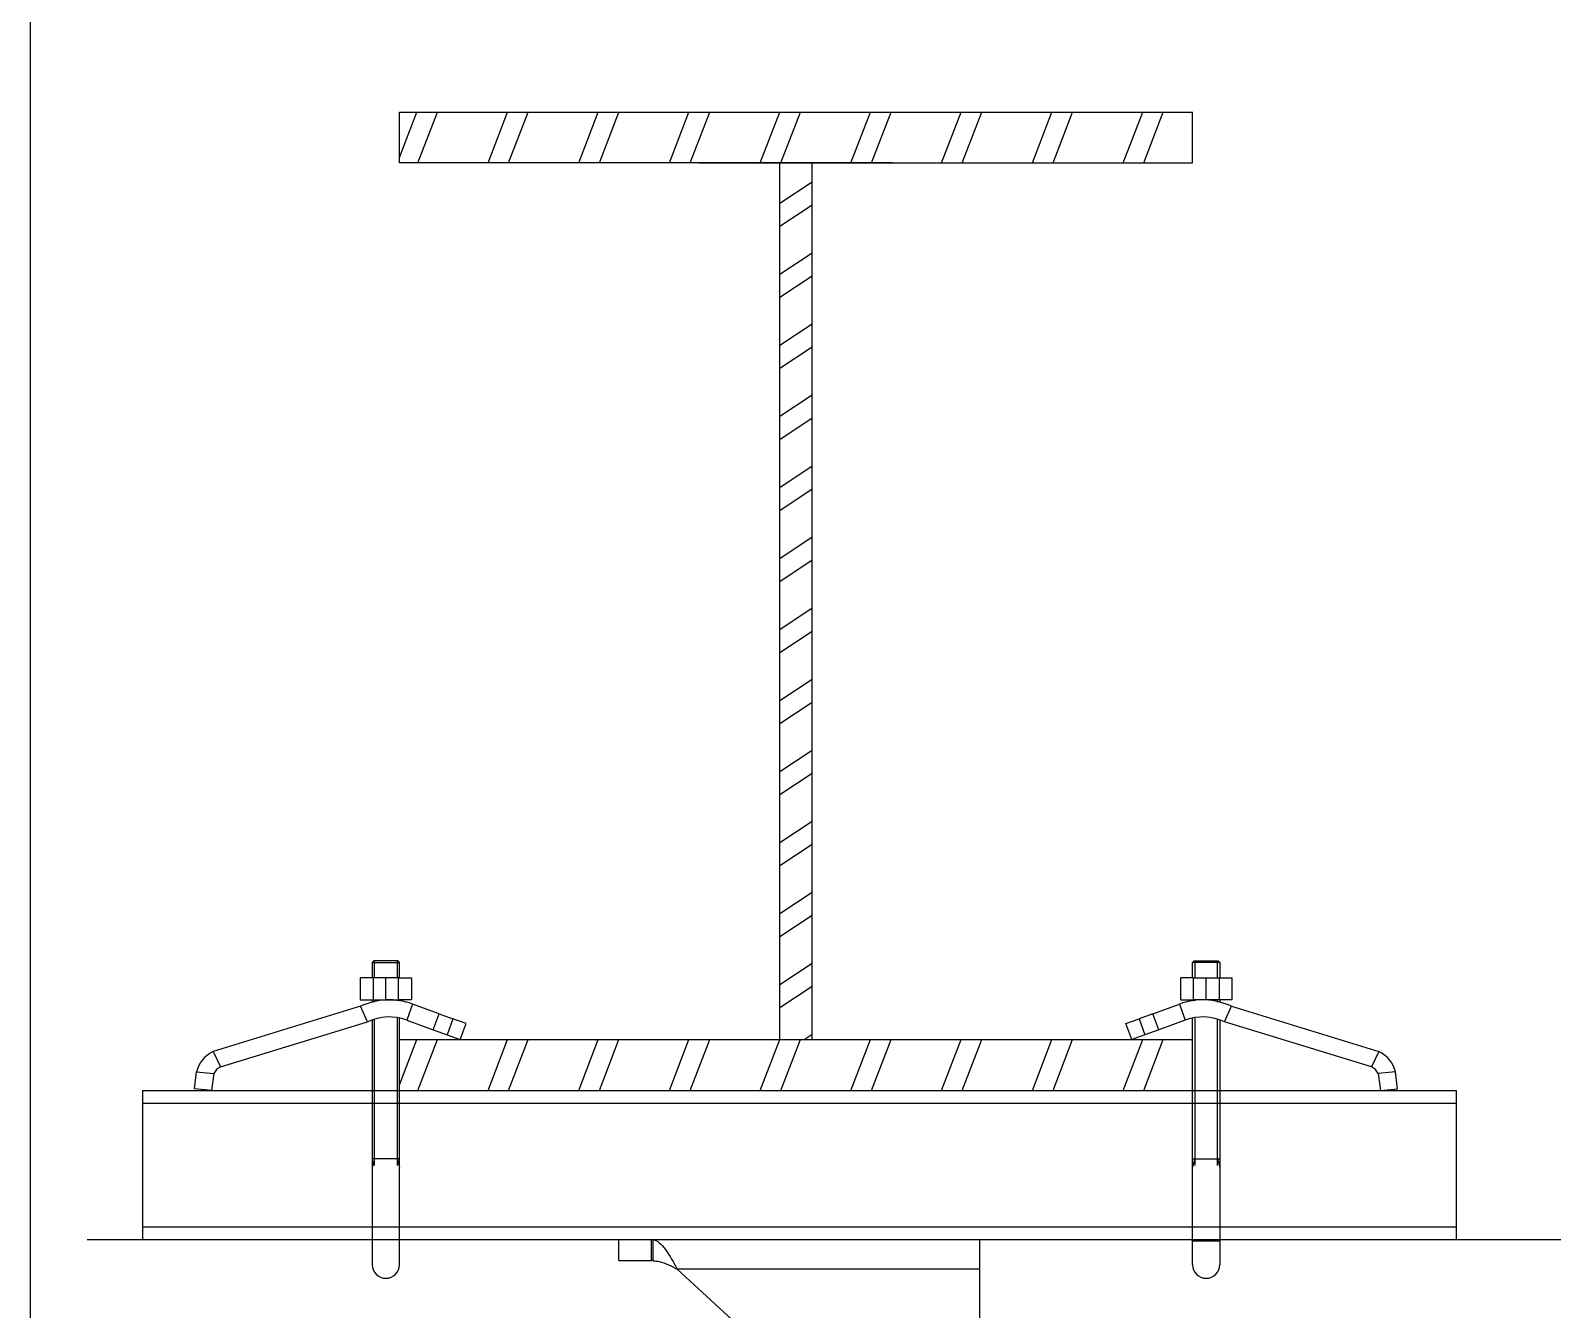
# Model space of a CAD drawing. Extents: x -1396510 to 1250330, y -1892470 to 1623980.
# Drawn here: x -1163304 to -1161598, y -61417 to -59983 of the extents above; entities that cross this region are included whole.
import ezdxf

# ---------------------------------------------------------------- set-up
doc = ezdxf.new("R2010")
doc.units = 0
doc.header["$LTSCALE"] = 1000
doc.header["$MEASUREMENT"] = 0
doc.layers.add('BZ', color=2, linetype='Continuous')
doc.layers.add('walraven', color=7, linetype='Continuous')

msp = doc.modelspace()

# ---------------------------------------------------------------- linework, layer by layer
for p, q in [((-1162890.7, -60125.4), (-1162871.2, -60074.7)), ((-1162890.7, -60074.7), (-1162001.5, -60074.7)), ((-1162890.7, -60131.7), (-1162890.7, -60074.7)), ((-1162870, -60131.7), (-1162848.1, -60074.7)), ((-1162791.4, -60131.7), (-1162769.5, -60074.7)), ((-1162768.3, -60131.7), (-1162746.3, -60074.7)), ((-1162689.7, -60131.7), (-1162667.8, -60074.7)), ((-1162666.5, -60131.7), (-1162644.6, -60074.7)), ((-1162588, -60131.7), (-1162566.1, -60074.7)), ((-1162564.8, -60131.7), (-1162542.9, -60074.7)), ((-1162486.3, -60131.7), (-1162464.3, -60074.7)), ((-1162463.1, -60131.7), (-1162441.2, -60074.7)), ((-1162384.5, -60131.7), (-1162362.6, -60074.7)), ((-1162361.4, -60131.7), (-1162339.5, -60074.7)), ((-1162282.8, -60131.7), (-1162260.9, -60074.7)), ((-1162259.7, -60131.7), (-1162237.7, -60074.7)), ((-1162181.1, -60131.7), (-1162159.2, -60074.7)), ((-1162157.9, -60131.7), (-1162136, -60074.7)), ((-1162079.4, -60131.7), (-1162057.4, -60074.7)), ((-1162056.2, -60131.7), (-1162034.3, -60074.7)), ((-1162001.5, -60131.7), (-1162001.5, -60074.7)), ((-1162464.3, -61114.1), (-1162464.3, -60131.7)), ((-1162427.9, -61114.1), (-1162427.9, -60131.7)), ((-1162464.3, -60176.8), (-1162427.9, -60152.7)), ((-1162464.3, -60202.6), (-1162427.9, -60178.5)), ((-1162464.3, -60256.4), (-1162427.9, -60232.3)), ((-1162464.3, -60282.2), (-1162427.9, -60258.1)), ((-1162464.3, -60336), (-1162427.9, -60311.9)), ((-1162464.3, -60361.8), (-1162427.9, -60337.8)), ((-1162464.3, -60415.6), (-1162427.9, -60391.5)), ((-1162464.3, -60441.4), (-1162427.9, -60417.4)), ((-1162464.3, -60495.2), (-1162427.9, -60471.1)), ((-1162464.3, -60521), (-1162427.9, -60497)), ((-1162464.3, -60574.8), (-1162427.9, -60550.7)), ((-1162464.3, -60600.7), (-1162427.9, -60576.6)), ((-1162464.3, -60654.4), (-1162427.9, -60630.4)), ((-1162464.3, -60680.3), (-1162427.9, -60656.2)), ((-1162464.3, -60734), (-1162427.9, -60710)), ((-1162464.3, -60759.9), (-1162427.9, -60735.8)), ((-1162464.3, -60813.6), (-1162427.9, -60789.6)), ((-1162464.3, -60839.5), (-1162427.9, -60815.4)), ((-1162464.3, -60893.2), (-1162427.9, -60869.2)), ((-1162464.3, -60919.1), (-1162427.9, -60895)), ((-1162464.3, -60972.9), (-1162427.9, -60948.8)), ((-1162464.3, -60998.7), (-1162427.9, -60974.6)), ((-1162464.3, -61052.5), (-1162427.9, -61028.4)), ((-1162464.3, -61078.3), (-1162427.9, -61054.2)), ((-1162890.7, -61114.1), (-1162001.5, -61114.1)), ((-1162890.7, -61164.8), (-1162871.2, -61114.1)), ((-1162870, -61171.1), (-1162848.1, -61114.1)), ((-1162791.4, -61171.1), (-1162769.5, -61114.1)), ((-1162768.3, -61171.1), (-1162746.3, -61114.1)), ((-1162689.7, -61171.1), (-1162667.8, -61114.1)), ((-1162666.5, -61171.1), (-1162644.6, -61114.1)), ((-1162588, -61171.1), (-1162566.1, -61114.1)), ((-1162564.8, -61171.1), (-1162542.9, -61114.1)), ((-1162486.3, -61171.1), (-1162464.3, -61114.1)), ((-1162463.1, -61171.1), (-1162441.2, -61114.1)), ((-1162437.1, -61114.1), (-1162427.9, -61108)), ((-1162384.5, -61171.1), (-1162362.6, -61114.1)), ((-1162361.4, -61171.1), (-1162339.5, -61114.1)), ((-1162282.8, -61171.1), (-1162260.9, -61114.1)), ((-1162259.7, -61171.1), (-1162237.7, -61114.1)), ((-1162181.1, -61171.1), (-1162159.2, -61114.1)), ((-1162157.9, -61171.1), (-1162136, -61114.1)), ((-1162079.4, -61171.1), (-1162057.4, -61114.1)), ((-1162056.2, -61171.1), (-1162034.3, -61114.1))]:
    msp.add_line(p, q)
at = {"linetype": 'Continuous'}
for p, q in [((-1163178.8, -61171.1), (-1161706, -61171.1)), ((-1163178.8, -61185.3), (-1161706, -61185.3)), ((-1163178.8, -61323.8), (-1161706, -61323.8)), ((-1163178.8, -61338), (-1161706, -61338)), ((-1162644.7, -61361.8), (-1162644.7, -61338)), ((-1162644.7, -61338), (-1162240.1, -61338)), ((-1162608.3, -61361.8), (-1162608.3, -61338)), ((-1162606.3, -61361.9), (-1162606.3, -61338.3)), ((-1162240.1, -61520.6), (-1162240.1, -61338)), ((-1162644.7, -61361.8), (-1162608.3, -61361.8)), ((-1162579.2, -61371.4), (-1162359.9, -61573.2)), ((-1162240.1, -61371.4), (-1162579.2, -61371.4))]:
    msp.add_line(p, q, dxfattribs=at)
at = {"color": 7}
for p, q in [((-1163178.8, -61171.1), (-1163178.8, -61338)), ((-1162890.7, -61171.1), (-1162001.5, -61171.1)), ((-1161706, -61171.1), (-1161706, -61338))]:
    msp.add_line(p, q, dxfattribs=at)
msp.add_lwpolyline([(-1153588.7, -56752.5), (-1153588.7, -65906.6), (-1163304.5, -65906.6), (-1163304.5, -56752.5)])
at = {"linetype": 'Continuous'}
msp.add_arc((-1162608.3, -61397.4), 35.6, 86.7289, 89.9589, dxfattribs=at)
msp.add_open_spline([(-1162608.3, -61338), (-1162607.6, -61338), (-1162607, -61338.1), (-1162606.3, -61338.3)], degree=3, dxfattribs=at)
for points, knots in [([(-1162606.3, -61338.3), (-1162603.8, -61338.7), (-1162598.5, -61341.9), (-1162589.2, -61353.1), (-1162583.4, -61363.8), (-1162579.2, -61371.4)], [0, 0, 0, 0, 0.174571, 0.404229, 1, 1, 1, 1]), ([(-1162606.3, -61361.9), (-1162604, -61362), (-1162594.4, -61363.5), (-1162585.7, -61368), (-1162579.2, -61371.4)], [0, 0, 0, 0, 0.237273, 1, 1, 1, 1])]:
    msp.add_open_spline(points, degree=3, knots=knots, dxfattribs=at)
at = {"layer": 'BZ'}
msp.add_line((-1163241, -61338), (-1153705.6, -61338), dxfattribs=at)
at = {"layer": 'walraven'}
for p, q in [((-1162337.9, -60131.7), (-1162890.7, -60131.7)), ((-1162554.3, -60131.7), (-1162001.5, -60131.7))]:
    msp.add_line(p, q, dxfattribs=at)
at = {"layer": 'walraven', "color": 7, "linetype": 'Continuous'}
for p, q in [((-1162919.4, -61025.9), (-1162921.3, -61027.8)), ((-1162921.3, -61027.8), (-1162921.3, -61044.8)), ((-1162892.6, -61025.9), (-1162919.4, -61025.9)), ((-1162890.7, -61027.8), (-1162892.6, -61025.9)), ((-1162890.7, -61044.8), (-1162890.7, -61027.8)), ((-1162001.5, -61027.8), (-1161999.6, -61025.9)), ((-1162001.5, -61044.8), (-1162001.5, -61027.8)), ((-1161999.6, -61025.9), (-1161972.8, -61025.9)), ((-1161972.8, -61025.9), (-1161970.9, -61027.8)), ((-1161970.9, -61027.8), (-1161970.9, -61044.8)), ((-1162920.4, -61044.8), (-1162934.7, -61044.8)), ((-1162934.7, -61044.8), (-1162934.7, -61069.7)), ((-1162920.4, -61044.8), (-1162920.4, -61069.7)), ((-1162891.7, -61044.8), (-1162920.4, -61044.8)), ((-1162891.7, -61069.7), (-1162891.7, -61044.8)), ((-1162891.7, -61044.8), (-1162877.3, -61044.8)), ((-1162877.3, -61044.8), (-1162877.3, -61069.7)), ((-1162000.5, -61044.8), (-1162014.9, -61044.8)), ((-1162014.9, -61044.8), (-1162014.9, -61069.7)), ((-1162000.5, -61069.7), (-1162000.5, -61044.8)), ((-1162000.5, -61044.8), (-1161971.8, -61044.8)), ((-1161971.8, -61044.8), (-1161971.8, -61069.7)), ((-1161971.8, -61044.8), (-1161957.5, -61044.8)), ((-1161957.5, -61044.8), (-1161957.5, -61069.7)), ((-1162934.5, -61076.8), (-1163099.5, -61127.3)), ((-1162934.7, -61069.7), (-1162920.4, -61069.7)), ((-1162921.3, -61069.7), (-1162921.3, -61072.1)), ((-1162920.4, -61069.7), (-1162891.7, -61069.7)), ((-1162918.7, -61072.1), (-1162918.7, -61069.7)), ((-1162893.4, -61070.5), (-1162893.4, -61069.7)), ((-1162877.3, -61069.7), (-1162891.7, -61069.7)), ((-1162890.7, -61069.7), (-1162890.7, -61070.5)), ((-1162846.3, -61085.1), (-1162876, -61074.3)), ((-1162045.9, -61085.1), (-1162016.2, -61074.3)), ((-1162014.9, -61069.7), (-1162000.5, -61069.7)), ((-1162001.5, -61069.7), (-1162001.5, -61070.5)), ((-1161971.8, -61069.7), (-1162000.5, -61069.7)), ((-1161998.8, -61070.5), (-1161998.8, -61069.7)), ((-1161973.5, -61072.1), (-1161973.5, -61069.7)), ((-1161957.5, -61069.7), (-1161971.8, -61069.7)), ((-1161970.9, -61069.7), (-1161970.9, -61072.1)), ((-1161957.8, -61076.8), (-1161792.8, -61127.3)), ((-1163091.4, -61144.6), (-1162926.4, -61094.1)), ((-1162921.3, -61092.1), (-1162921.3, -61347.1)), ((-1162918.7, -61255.3), (-1162918.7, -61092.1)), ((-1162893.4, -61089.9), (-1162893.4, -61255.3)), ((-1162890.7, -61347.1), (-1162890.7, -61089.9)), ((-1162882.5, -61092.2), (-1162852.9, -61103)), ((-1162846.3, -61085.1), (-1162830.8, -61090.7)), ((-1162816, -61096.1), (-1162830.8, -61090.7)), ((-1162822.5, -61114.1), (-1162816, -61096.1)), ((-1162076.2, -61096.1), (-1162061.4, -61090.7)), ((-1162069.7, -61114.1), (-1162076.2, -61096.1)), ((-1162045.9, -61085.1), (-1162061.4, -61090.7)), ((-1162009.7, -61092.2), (-1162039.4, -61103)), ((-1162001.5, -61347.1), (-1162001.5, -61089.9)), ((-1161998.8, -61089.9), (-1161998.8, -61255.3)), ((-1161973.5, -61255.3), (-1161973.5, -61092.1)), ((-1161970.9, -61092.1), (-1161970.9, -61347.1)), ((-1161800.8, -61144.6), (-1161965.8, -61094.1)), ((-1162852.9, -61103), (-1162837.3, -61108.7)), ((-1162837.3, -61108.7), (-1162822.5, -61114.1)), ((-1162054.9, -61108.7), (-1162069.7, -61114.1)), ((-1162039.4, -61103), (-1162054.9, -61108.7)), ((-1163120.4, -61169.4), (-1163118.4, -61150.4)), ((-1163098.8, -61152.1), (-1163101.4, -61171.1)), ((-1161793.4, -61152.1), (-1161790.8, -61171.1)), ((-1161771.8, -61169.4), (-1161773.8, -61150.4)), ((-1163101.4, -61171.1), (-1163120.4, -61169.4)), ((-1161790.8, -61171.1), (-1161771.8, -61169.4)), ((-1162890.7, -61247.8), (-1162921.3, -61247.8)), ((-1162918.7, -61247.8), (-1162921.3, -61256.9)), ((-1162893.4, -61247.8), (-1162890.7, -61256.9)), ((-1161998.8, -61247.8), (-1162001.5, -61256.9)), ((-1162001.5, -61247.8), (-1161970.9, -61247.8)), ((-1161973.5, -61247.8), (-1161970.9, -61256.9)), ((-1162921.3, -61339.6), (-1162921.3, -61366.3)), ((-1162890.7, -61366.3), (-1162890.7, -61339.6)), ((-1162001.5, -61366.3), (-1162001.5, -61339.6)), ((-1161970.9, -61339.6), (-1161970.9, -61366.3))]:
    msp.add_line(p, q, dxfattribs=at)
at = {"layer": 'walraven', "color": 1, "linetype": 'Continuous'}
for p, q in [((-1162921.3, -61027.8), (-1162906, -61027.8)), ((-1162918.7, -61044.8), (-1162918.7, -61025.9)), ((-1162906, -61027.8), (-1162890.7, -61027.8)), ((-1162893.4, -61025.9), (-1162893.4, -61044.8)), ((-1161986.2, -61027.8), (-1162001.5, -61027.8)), ((-1161998.8, -61025.9), (-1161998.8, -61044.8)), ((-1161970.9, -61027.8), (-1161986.2, -61027.8)), ((-1161973.5, -61044.8), (-1161973.5, -61025.9)), ((-1162926.4, -61094.1), (-1162934.5, -61076.8)), ((-1162876, -61074.3), (-1162882.5, -61092.2)), ((-1162016.2, -61074.3), (-1162009.7, -61092.2)), ((-1161965.8, -61094.1), (-1161957.8, -61076.8)), ((-1162852.9, -61103), (-1162846.3, -61085.1)), ((-1162830.8, -61090.7), (-1162837.3, -61108.7)), ((-1162061.4, -61090.7), (-1162054.9, -61108.7)), ((-1162039.4, -61103), (-1162045.9, -61085.1)), ((-1163099.5, -61127.3), (-1163091.4, -61144.6)), ((-1161792.8, -61127.3), (-1161800.8, -61144.6)), ((-1163118.4, -61150.4), (-1163098.8, -61152.1)), ((-1161773.8, -61150.4), (-1161793.4, -61152.1)), ((-1162001.5, -61339.6), (-1161970.9, -61339.6))]:
    msp.add_line(p, q, dxfattribs=at)
at = {"layer": 'walraven', "color": 3, "linetype": 'Continuous'}
for p, q in [((-1162906, -61069.7), (-1162906, -61044.8)), ((-1161986.2, -61069.7), (-1161986.2, -61044.8))]:
    msp.add_line(p, q, dxfattribs=at)
at = {"layer": 'walraven', "color": 7, "linetype": 'Continuous'}
for centre, radius, start, end in [((-1162902.1, -61146.1), 76.5, 70.0001, 114.9998), ((-1161990.1, -61146.1), 76.5, 65.0002, 109.9999), ((-1162902.1, -61146.1), 57.4, 70.0001, 114.9998), ((-1161990.1, -61146.1), 57.4, 65.0002, 109.9999), ((-1163084.9, -61158.5), 34.4, 114.9998, 166.4695), ((-1163084.9, -61158.5), 34.4, 114.9998, 166.4695), ((-1161807.3, -61158.5), 34.4, 13.5305, 65.0002), ((-1163084.9, -61158.5), 15.3, 114.9998, 155.5036), ((-1161807.3, -61158.5), 15.3, 24.4964, 65.0002), ((-1162906, -61366.3), 15.3, 180, 0), ((-1161986.2, -61366.3), 15.3, 180, 0)]:
    msp.add_arc(centre, radius, start, end, dxfattribs=at)

doc.saveas('drawing.dxf')
